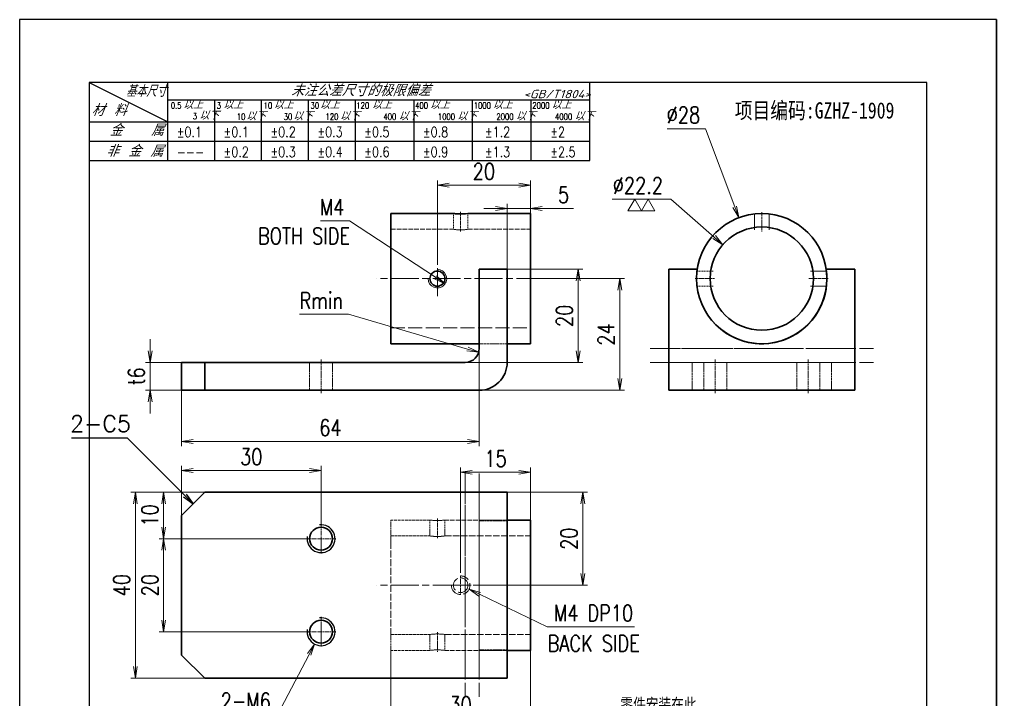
# Model space of a CAD drawing. Header units: millimetres. Extents: x 50851 to 121906, y -34238 to -12059.
# Drawn here: x 119269.3 to 119479.3, y -27221.1 to -27074.8 of the extents above; entities that cross this region are included whole.
import ezdxf
from ezdxf.enums import TextEntityAlignment as Align

# ---------------------------------------------------------------- set-up
doc = ezdxf.new("R2010")
doc.units = ezdxf.units.MM
doc.header["$PDMODE"] = 35
doc.linetypes.add('AM_ISO02W050x2', pattern=[3.75, 3, -0.75])
doc.linetypes.add('AM_ISO08W050x2', pattern=[9, 6, -0.75, 1.5, -0.75])
for name, color, linetype, lineweight in [('DIM', 3, 'Continuous', 20), ('DRAWING', 7, 'Continuous', 35), ('中心线', 2, 'AM_ISO08W050x2', 18), ('图框', 7, 'Continuous', 15), ('标注线', 3, 'Continuous', 25), ('细实线', 3, 'Continuous', 18), ('虚线', 1, 'AM_ISO02W050x2', 18)]:
    doc.layers.add(name, color=color, linetype=linetype, lineweight=lineweight)
doc.layers.add('图\\M+19E79\\M+195B6\\M+18E9A', color=7, linetype='Continuous')
doc.styles.add('DIM', font='romans.shx', dxfattribs={"width": 0.8, "bigfont": 'bigfont.shx'})
doc.styles.add('GB', font='gbeitc.shx', dxfattribs={"bigfont": 'gbcbig.shx'})
doc.styles.add('国标', font='simfang.ttf', dxfattribs={"width": 0.8})
doc.dimstyles.new('DEH 1-1', dxfattribs={"dimtxt": 3.5, "dimasz": 2.5, "dimexe": 1, "dimexo": 0, "dimgap": 1.2, "dimtad": 3, "dimzin": 9, "dimdsep": 46, "dimtxsty": 'DIM', "dimblk": 'OPEN', "dimcen": 0, "dimclrd": 3, "dimclre": 3, "dimclrt": 2, "dimazin": 2, "dimtfac": 0.5, "dimtmove": 0, "dimatfit": 3, "dimldrblk": 'OPEN', "dimfxl": 0, "dimtolj": 2, "dimlwd": 13, "dimlwe": 13, "dimarcsym": 0})
doc.dimstyles.new('DEH 1-1$0', dxfattribs={"dimtxt": 3.5, "dimasz": 2.5, "dimexe": 1, "dimexo": 0, "dimgap": 1.2, "dimtad": 3, "dimzin": 9, "dimdsep": 46, "dimtxsty": 'DIM', "dimblk": 'OPEN', "dimcen": 0, "dimclrd": 256, "dimclre": 256, "dimclrt": 2, "dimazin": 2, "dimtfac": 0.5, "dimtmove": 0, "dimatfit": 3, "dimldrblk": 'OPEN', "dimfxl": 0, "dimtolj": 2, "dimlwd": 13, "dimlwe": 13, "dimarcsym": 0})
doc.dimstyles.new('DEH 1-1$3', dxfattribs={"dimtxt": 3.5, "dimasz": 2.5, "dimexe": 1, "dimexo": 0, "dimgap": 1.2, "dimtad": 3, "dimtoh": 1, "dimdsep": 46, "dimtxsty": 'DIM', "dimblk": 'OPEN', "dimcen": 0, "dimclrd": 3, "dimclre": 3, "dimclrt": 2, "dimazin": 2, "dimtfac": 0.5, "dimtofl": 0, "dimtmove": 0, "dimatfit": 3, "dimldrblk": 'OPEN', "dimfxl": 0, "dimtolj": 2, "dimlwd": 13, "dimlwe": 13, "dimarcsym": 0})
doc.dimstyles.new('DEH 1-1$4', dxfattribs={"dimtxt": 3.5, "dimasz": 2.5, "dimexe": 1, "dimexo": 0, "dimgap": 1.2, "dimtad": 3, "dimtih": 1, "dimtoh": 1, "dimzin": 9, "dimdsep": 46, "dimtxsty": 'DIM', "dimblk": 'OPEN', "dimcen": 0, "dimclrd": 3, "dimclre": 3, "dimclrt": 2, "dimazin": 2, "dimtfac": 0.5, "dimtofl": 0, "dimtmove": 0, "dimatfit": 3, "dimldrblk": 'OPEN', "dimfxl": 0, "dimtolj": 2, "dimlwd": 13, "dimlwe": 13, "dimarcsym": 0})

# ---------------------------------------------------------------- blocks, each defined once
blk = doc.blocks.new('DEH A4')
at = {"layer": 'Defpoints', "linetype": 'Continuous'}
for p, q in [((0, 297), (0, 0)), ((210, 297), (0, 297)), ((210, 0), (210, 297)), ((210, 297), (210, 0))]:
    blk.add_line(p, q, dxfattribs=at)
at = {"layer": '图\\M+19E79\\M+195B6\\M+18E9A', "linetype": 'Continuous'}
for p, q in [((15, 283.5), (15, 13.5)), ((195, 283.5), (15, 283.5)), ((195, 13.5), (195, 283.5))]:
    blk.add_line(p, q, dxfattribs=at)
at = {"layer": '图\\M+19E79\\M+195B6\\M+18E9A', "color": 9}
for p, q in [((15, 283.5), (31.88, 275.04)), ((31.88, 266.7), (31.88, 283.5)), ((122.6, 266.7), (122.6, 283.5)), ((31.88, 279.72), (122.6, 279.72)), ((41.96, 266.7), (41.96, 279.72)), ((52.04, 266.7), (52.04, 279.72)), ((62.12, 266.7), (62.12, 279.72)), ((72.2, 266.7), (72.2, 279.72)), ((84.8, 266.7), (84.8, 279.72)), ((97.4, 266.7), (97.4, 279.72)), ((110, 266.7), (110, 279.72)), ((15, 275.04), (122.6, 275.04)), ((15, 270.87), (122.6, 270.87)), ((15, 266.7), (122.6, 266.7))]:
    blk.add_line(p, q, dxfattribs=at)
for s, height, style, width, p in [('基本尺寸', 2.52, 'GB', 1.2, (22.84, 280.38)), ('未注公差尺寸的极限偏差', 2.52, 'GB', 1.5, (58.32, 280.52)), ('<GB/T1804>', 1.8, 'GB', 1.3, (108.29, 280.09)), ('以上', 1.62, 'GB', 1.3, (35.15, 277.8)), ('以上', 1.62, 'GB', 1.3, (43.76, 277.8)), ('以上', 1.62, 'GB', 1.3, (54.6, 277.8)), ('以上', 1.62, 'GB', 1.3, (64.53, 277.8)), ('以上', 1.62, 'GB', 1.3, (75.72, 277.8)), ('以上', 1.62, 'GB', 1.3, (88.19, 277.8)), ('以上', 1.62, 'GB', 1.3, (101.67, 277.8)), ('以上', 1.62, 'GB', 1.3, (114.31, 277.8)), ('材 料', 2.52, 'GB', 1.5, (15.42, 276.27)), ('0.5', 1.35, 'DIM', 0.7, (32.54, 277.85)), ('以下', 1.62, 'GB', 1.3, (38.61, 275.51)), ('3', 1.35, 'DIM', 0.8, (42.39, 277.85)), ('10', 1.35, 'DIM', 0.8, (52.47, 277.85)), ('30', 1.35, 'DIM', 0.8, (62.55, 277.85)), ('120', 1.35, 'DIM', 0.8, (72.39, 277.85)), ('400', 1.35, 'DIM', 0.8, (85.03, 277.85)), ('1000', 1.35, 'DIM', 0.8, (97.63, 277.85)), ('2000', 1.35, 'DIM', 0.8, (110.23, 277.85)), ('3', 1.35, 'DIM', 0.8, (37.24, 275.56)), ('10', 1.35, 'DIM', 0.8, (46.7, 275.42)), ('以下', 1.62, 'GB', 1.3, (48.69, 275.37)), ('30', 1.35, 'DIM', 0.8, (56.78, 275.42)), ('以下', 1.62, 'GB', 1.3, (58.77, 275.37)), ('120', 1.35, 'DIM', 0.8, (65.77, 275.42)), ('以下', 1.62, 'GB', 1.3, (68.85, 275.37)), ('400', 1.35, 'DIM', 0.8, (78.21, 275.42)), ('以下', 1.62, 'GB', 1.3, (81.45, 275.37)), ('1000', 1.35, 'DIM', 0.8, (89.92, 275.42)), ('以下', 1.62, 'GB', 1.3, (94.05, 275.37)), ('2000', 1.35, 'DIM', 0.8, (102.5, 275.42)), ('以下', 1.62, 'GB', 1.3, (106.65, 275.37)), ('4000', 1.35, 'DIM', 0.8, (115.1, 275.42)), ('以下', 1.62, 'GB', 1.3, (119.25, 275.37)), ('金   属', 2.52, 'GB', 1.5, (19.33, 271.98)), ('\\M+1817D0.1', 2.205, 'DIM', 0.8, (33.78, 271.73)), ('\\M+1817D0.1', 2.205, 'DIM', 0.8, (43.86, 271.73)), ('\\M+1817D0.2', 2.205, 'DIM', 0.8, (53.94, 271.73)), ('\\M+1817D0.3', 2.205, 'DIM', 0.8, (64.02, 271.73)), ('\\M+1817D0.5', 2.205, 'DIM', 0.8, (74.1, 271.73)), ('\\M+1817D0.8', 2.205, 'DIM', 0.8, (86.7, 271.73)), ('\\M+1817D1.2', 2.205, 'DIM', 0.8, (100.02, 271.73)), ('\\M+1817D2', 2.205, 'DIM', 0.8, (114.09, 271.73)), ('非 金 属', 2.52, 'GB', 1.5, (18.53, 267.49)), ('\\M+1817D0.2', 2.205, 'DIM', 0.8, (43.86, 267.44)), ('\\M+1817D0.3', 2.205, 'DIM', 0.8, (53.94, 267.44)), ('\\M+1817D0.4', 2.205, 'DIM', 0.8, (64.02, 267.44)), ('\\M+1817D0.6', 2.205, 'DIM', 0.8, (74.1, 267.44)), ('\\M+1817D0.9', 2.205, 'DIM', 0.8, (86.7, 267.44)), ('\\M+1817D1.3', 2.205, 'DIM', 0.8, (100.02, 267.44)), ('\\M+1817D2.5', 2.205, 'DIM', 0.8, (114.09, 267.44)), ('---', 2.205, 'DIM', 0.8, (33.78, 267.44))]:
    blk.add_text(s, height=height, dxfattribs=dict(at, style=style, width=width)).set_placement(p)
blk = doc.blocks.new('_Open')
at = {"color": 0, "linetype": 'ByBlock', "lineweight": -2}
for p, q in [((-1, 0.167), (0, 0)), ((-1, -0.167), (0, 0)), ((0, 0), (-1, 0))]:
    blk.add_line(p, q, dxfattribs=at)
blk = doc.blocks.new('*D33')
at = {"layer": 'Defpoints', "color": 0, "transparency": 16777216}
for p in [(119368.12, -27145.45), (119304.12, -27148.45), (119368.12, -27165.44)]:
    blk.add_point(p, dxfattribs=at)
at = {"layer": 'DIM', "lineweight": 13, "transparency": 16777216}
for p, q in [((119368.12, -27145.45), (119368.12, -27166.44)), ((119304.12, -27148.45), (119304.12, -27166.44)), ((119306.62, -27165.44), (119365.62, -27165.44))]:
    blk.add_line(p, q, dxfattribs=at)
at = {"layer": 'DIM', "lineweight": 13, "transparency": 16777216, "xscale": 2.5, "yscale": 2.5, "zscale": 2.5, "rotation": 180}
blk.add_blockref('_Open', (119304.12, -27165.44), dxfattribs=at)
at = {"layer": 'DIM', "lineweight": 13, "transparency": 16777216, "xscale": 2.5, "yscale": 2.5, "zscale": 2.5}
blk.add_blockref('_Open', (119368.12, -27165.44), dxfattribs=at)
at = {"layer": 'DIM', "color": 2, "transparency": 16777216, "insert": (119336.12, -27162.49), "char_height": 3.5, "attachment_point": 5, "style": 'DIM'}
blk.add_mtext('\\A2;64', dxfattribs=at)
blk = doc.blocks.new('*D34')
at = {"layer": 'Defpoints', "color": 0, "transparency": 16777216}
for p in [(119374.12, -27128.45), (119363.14, -27148.45), (119389.37, -27148.45)]:
    blk.add_point(p, dxfattribs=at)
at = {"layer": 'DIM', "lineweight": 13, "transparency": 16777216}
for p, q in [((119374.12, -27128.45), (119390.37, -27128.45)), ((119389.37, -27130.95), (119389.37, -27145.95)), ((119363.14, -27148.45), (119390.37, -27148.45))]:
    blk.add_line(p, q, dxfattribs=at)
at = {"layer": 'DIM', "lineweight": 13, "transparency": 16777216, "xscale": 2.5, "yscale": 2.5, "zscale": 2.5}
for p, rotation in [((119389.37, -27128.45), 90), ((119389.37, -27148.45), 270)]:
    blk.add_blockref('_Open', p, dxfattribs=dict(at, rotation=rotation))
at = {"layer": 'DIM', "color": 2, "transparency": 16777216, "insert": (119386.42, -27138.45), "char_height": 3.5, "attachment_point": 5, "rotation": 90, "style": 'DIM'}
blk.add_mtext('\\A2;20', dxfattribs=at)
blk = doc.blocks.new('*D35')
at = {"layer": 'Defpoints', "color": 0, "transparency": 16777216}
for p in [(119374.12, -27115.39), (119379.12, -27116.45), (119374.12, -27128.45)]:
    blk.add_point(p, dxfattribs=at)
at = {"layer": 'DIM', "lineweight": 13, "transparency": 16777216}
for p, q in [((119374.12, -27128.45), (119374.12, -27114.39)), ((119379.12, -27116.45), (119379.12, -27114.39)), ((119371.62, -27115.39), (119369.12, -27115.39)), ((119374.12, -27115.39), (119379.12, -27115.39)), ((119381.62, -27115.39), (119388.39, -27115.39))]:
    blk.add_line(p, q, dxfattribs=at)
at = {"layer": 'DIM', "lineweight": 13, "transparency": 16777216, "xscale": 2.5, "yscale": 2.5, "zscale": 2.5}
blk.add_blockref('_Open', (119374.12, -27115.39), dxfattribs=at)
at = {"layer": 'DIM', "lineweight": 13, "transparency": 16777216, "xscale": 2.5, "yscale": 2.5, "zscale": 2.5, "rotation": 180}
blk.add_blockref('_Open', (119379.12, -27115.39), dxfattribs=at)
at = {"layer": 'DIM', "color": 2, "transparency": 16777216, "insert": (119386.26, -27112.44), "char_height": 3.5, "attachment_point": 5, "style": 'DIM'}
blk.add_mtext('\\A2;5', dxfattribs=at)
blk = doc.blocks.new('*D36')
at = {"layer": 'Defpoints', "color": 0, "transparency": 16777216}
for p in [(119349.12, -27210.35), (119379.12, -27210.35), (119349.12, -27225)]:
    blk.add_point(p, dxfattribs=at)
at = {"layer": 'DIM', "lineweight": 13, "transparency": 16777216}
for p, q in [((119349.12, -27210.35), (119349.12, -27226)), ((119379.12, -27210.35), (119379.12, -27226)), ((119376.62, -27225), (119351.62, -27225))]:
    blk.add_line(p, q, dxfattribs=at)
at = {"layer": 'DIM', "lineweight": 13, "transparency": 16777216, "xscale": 2.5, "yscale": 2.5, "zscale": 2.5, "rotation": 180}
blk.add_blockref('_Open', (119349.12, -27225), dxfattribs=at)
at = {"layer": 'DIM', "lineweight": 13, "transparency": 16777216, "xscale": 2.5, "yscale": 2.5, "zscale": 2.5}
blk.add_blockref('_Open', (119379.12, -27225), dxfattribs=at)
at = {"layer": 'DIM', "color": 2, "transparency": 16777216, "insert": (119364.12, -27222.05), "char_height": 3.5, "attachment_point": 5, "style": 'DIM'}
blk.add_mtext('\\A2;30', dxfattribs=at)
blk = doc.blocks.new('*D37')
at = {"layer": 'Defpoints', "color": 0, "transparency": 16777216}
for p in [(119297.38, -27148.45), (119304.12, -27148.45), (119304.12, -27154.45)]:
    blk.add_point(p, dxfattribs=at)
at = {"layer": 'DIM', "lineweight": 13, "transparency": 16777216}
for p, q in [((119297.38, -27145.95), (119297.38, -27143.45)), ((119304.12, -27148.45), (119296.38, -27148.45)), ((119297.38, -27154.45), (119297.38, -27148.45)), ((119304.12, -27154.45), (119296.38, -27154.45)), ((119297.38, -27156.95), (119297.38, -27159.45))]:
    blk.add_line(p, q, dxfattribs=at)
at = {"layer": 'DIM', "lineweight": 13, "transparency": 16777216, "xscale": 2.5, "yscale": 2.5, "zscale": 2.5}
for p, rotation in [((119297.38, -27148.45), 270), ((119297.38, -27154.45), 90)]:
    blk.add_blockref('_Open', p, dxfattribs=dict(at, rotation=rotation))
at = {"layer": 'DIM', "color": 2, "transparency": 16777216, "insert": (119294.43, -27151.45), "char_height": 3.5, "attachment_point": 5, "rotation": 90, "style": 'DIM'}
blk.add_mtext('\\A2;{\\Fromans,bigfont|c134;t}6', dxfattribs=at)
blk = doc.blocks.new('*D38')
at = {"layer": 'Defpoints', "color": 0, "transparency": 16777216}
for p in [(119365.12, -27145.45), (119368, -27146.29)]:
    blk.add_point(p, dxfattribs=at)
at = {"layer": 'DIM', "color": 3, "lineweight": 13, "transparency": 16777216}
for p, q in [((119329.51, -27138.11), (119340.04, -27138.11)), ((119340.04, -27138.11), (119365.6, -27145.59))]:
    blk.add_line(p, q, dxfattribs=at)
at = {"layer": 'DIM', "color": 3, "lineweight": 13, "transparency": 16777216, "xscale": 2.5, "yscale": 2.5, "zscale": 2.5, "rotation": 343.6924196539987}
blk.add_blockref('_Open', (119368, -27146.29), dxfattribs=at)
at = {"layer": 'DIM', "color": 2, "transparency": 16777216, "insert": (119334.17, -27135.16), "char_height": 3.5, "attachment_point": 5, "style": 'DIM'}
blk.add_mtext('\\A2;{\\Fromans,bigfont|c134;Rmin}', dxfattribs=at)
blk = doc.blocks.new('*D39')
at = {"layer": 'Defpoints', "color": 0, "transparency": 16777216}
for p in [(119382.12, -27130.45), (119398.33, -27130.45), (119365.98, -27154.45)]:
    blk.add_point(p, dxfattribs=at)
at = {"layer": 'DIM', "lineweight": 13, "transparency": 16777216}
for p, q in [((119382.12, -27130.45), (119399.33, -27130.45)), ((119398.33, -27151.95), (119398.33, -27132.95)), ((119365.98, -27154.45), (119399.33, -27154.45))]:
    blk.add_line(p, q, dxfattribs=at)
at = {"layer": 'DIM', "lineweight": 13, "transparency": 16777216, "xscale": 2.5, "yscale": 2.5, "zscale": 2.5}
for p, rotation in [((119398.33, -27130.45), 90), ((119398.33, -27154.45), 270)]:
    blk.add_blockref('_Open', p, dxfattribs=dict(at, rotation=rotation))
at = {"layer": 'DIM', "color": 2, "transparency": 16777216, "insert": (119395.38, -27142.45), "char_height": 3.5, "attachment_point": 5, "rotation": 90, "style": 'DIM'}
blk.add_mtext('\\A2;24', dxfattribs=at)
blk = doc.blocks.new('*D40')
at = {"layer": 'Defpoints', "color": 0, "transparency": 16777216}
for p in [(119357.45, -27129.35), (119360.79, -27131.54)]:
    blk.add_point(p, dxfattribs=at)
at = {"layer": 'DIM', "color": 3, "lineweight": 13, "transparency": 16777216}
for p, q in [((119333.97, -27118.04), (119340.24, -27118.04)), ((119340.24, -27118.04), (119358.71, -27130.17))]:
    blk.add_line(p, q, dxfattribs=at)
at = {"layer": 'DIM', "color": 3, "lineweight": 13, "transparency": 16777216, "xscale": 2.5, "yscale": 2.5, "zscale": 2.5, "rotation": 326.6897934732548}
blk.add_blockref('_Open', (119360.79, -27131.54), dxfattribs=at)
at = {"layer": 'DIM', "color": 2, "transparency": 16777216, "insert": (119336.5, -27115.09), "char_height": 3.5, "attachment_point": 5, "style": 'DIM'}
blk.add_mtext('\\A2;M4', dxfattribs=at)
blk = doc.blocks.new('*D41')
at = {"layer": 'Defpoints', "color": 0, "transparency": 16777216}
for p in [(119359.12, -27110.36), (119379.12, -27116.45), (119359.12, -27127.06)]:
    blk.add_point(p, dxfattribs=at)
at = {"layer": 'DIM', "lineweight": 13, "transparency": 16777216}
for p, q in [((119359.12, -27127.06), (119359.12, -27109.36)), ((119376.62, -27110.36), (119361.62, -27110.36)), ((119379.12, -27116.45), (119379.12, -27109.36))]:
    blk.add_line(p, q, dxfattribs=at)
at = {"layer": 'DIM', "lineweight": 13, "transparency": 16777216, "xscale": 2.5, "yscale": 2.5, "zscale": 2.5, "rotation": 180}
blk.add_blockref('_Open', (119359.12, -27110.36), dxfattribs=at)
at = {"layer": 'DIM', "lineweight": 13, "transparency": 16777216, "xscale": 2.5, "yscale": 2.5, "zscale": 2.5}
blk.add_blockref('_Open', (119379.12, -27110.36), dxfattribs=at)
at = {"layer": 'DIM', "color": 2, "transparency": 16777216, "insert": (119369.12, -27107.41), "char_height": 3.5, "attachment_point": 5, "style": 'DIM'}
blk.add_mtext('\\A2;20', dxfattribs=at)
blk = doc.blocks.new('*D42')
at = {"layer": 'Defpoints', "color": 0, "transparency": 16777216}
for p in [(119309.12, -27176.35), (119294.2, -27216.35), (119309.12, -27216.35)]:
    blk.add_point(p, dxfattribs=at)
at = {"layer": 'DIM', "lineweight": 13, "transparency": 16777216}
for p, q in [((119309.12, -27176.35), (119293.2, -27176.35)), ((119294.2, -27178.85), (119294.2, -27213.85)), ((119309.12, -27216.35), (119293.2, -27216.35))]:
    blk.add_line(p, q, dxfattribs=at)
at = {"layer": 'DIM', "lineweight": 13, "transparency": 16777216, "xscale": 2.5, "yscale": 2.5, "zscale": 2.5}
for p, rotation in [((119294.2, -27176.35), 90), ((119294.2, -27216.35), 270)]:
    blk.add_blockref('_Open', p, dxfattribs=dict(at, rotation=rotation))
at = {"layer": 'DIM', "color": 2, "transparency": 16777216, "insert": (119291.25, -27196.35), "char_height": 3.5, "attachment_point": 5, "rotation": 90, "style": 'DIM'}
blk.add_mtext('\\A2;40', dxfattribs=at)
blk = doc.blocks.new('*D43')
at = {"layer": 'Defpoints', "color": 0, "transparency": 16777216}
for p in [(119309.12, -27176.35), (119300.28, -27186.35), (119330.93, -27186.35)]:
    blk.add_point(p, dxfattribs=at)
at = {"layer": 'DIM', "lineweight": 13, "transparency": 16777216}
for p, q in [((119309.12, -27176.35), (119299.28, -27176.35)), ((119300.28, -27178.85), (119300.28, -27183.85)), ((119330.93, -27186.35), (119299.28, -27186.35))]:
    blk.add_line(p, q, dxfattribs=at)
at = {"layer": 'DIM', "lineweight": 13, "transparency": 16777216, "xscale": 2.5, "yscale": 2.5, "zscale": 2.5}
for p, rotation in [((119300.28, -27176.35), 90), ((119300.28, -27186.35), 270)]:
    blk.add_blockref('_Open', p, dxfattribs=dict(at, rotation=rotation))
at = {"layer": 'DIM', "color": 2, "transparency": 16777216, "insert": (119297.33, -27181.35), "char_height": 3.5, "attachment_point": 5, "rotation": 90, "style": 'DIM'}
blk.add_mtext('\\A2;10', dxfattribs=at)
blk = doc.blocks.new('*D44')
at = {"layer": 'Defpoints', "color": 0, "transparency": 16777216}
for p in [(119330.93, -27186.35), (119300.28, -27206.35), (119330.93, -27206.35)]:
    blk.add_point(p, dxfattribs=at)
at = {"layer": 'DIM', "lineweight": 13, "transparency": 16777216}
for p, q in [((119330.93, -27186.35), (119299.28, -27186.35)), ((119300.28, -27188.85), (119300.28, -27203.85)), ((119330.93, -27206.35), (119299.28, -27206.35))]:
    blk.add_line(p, q, dxfattribs=at)
at = {"layer": 'DIM', "lineweight": 13, "transparency": 16777216, "xscale": 2.5, "yscale": 2.5, "zscale": 2.5}
for p, rotation in [((119300.28, -27186.35), 90), ((119300.28, -27206.35), 270)]:
    blk.add_blockref('_Open', p, dxfattribs=dict(at, rotation=rotation))
at = {"layer": 'DIM', "color": 2, "transparency": 16777216, "insert": (119297.33, -27196.35), "char_height": 3.5, "attachment_point": 5, "rotation": 90, "style": 'DIM'}
blk.add_mtext('\\A2;20', dxfattribs=at)
blk = doc.blocks.new('*D45')
at = {"layer": 'Defpoints', "color": 0, "transparency": 16777216}
for p in [(119334.12, -27171.69), (119304.12, -27181.35), (119334.12, -27183.15)]:
    blk.add_point(p, dxfattribs=at)
at = {"layer": 'DIM', "lineweight": 13, "transparency": 16777216}
for p, q in [((119304.12, -27181.35), (119304.12, -27170.69)), ((119306.62, -27171.69), (119331.62, -27171.69)), ((119334.12, -27183.15), (119334.12, -27170.69))]:
    blk.add_line(p, q, dxfattribs=at)
at = {"layer": 'DIM', "lineweight": 13, "transparency": 16777216, "xscale": 2.5, "yscale": 2.5, "zscale": 2.5, "rotation": 180}
blk.add_blockref('_Open', (119304.12, -27171.69), dxfattribs=at)
at = {"layer": 'DIM', "lineweight": 13, "transparency": 16777216, "xscale": 2.5, "yscale": 2.5, "zscale": 2.5}
blk.add_blockref('_Open', (119334.12, -27171.69), dxfattribs=at)
at = {"layer": 'DIM', "color": 2, "transparency": 16777216, "insert": (119319.12, -27168.74), "char_height": 3.5, "attachment_point": 5, "style": 'DIM'}
blk.add_mtext('\\A2;30', dxfattribs=at)
blk = doc.blocks.new('*D46')
at = {"layer": 'Defpoints', "color": 0, "transparency": 16777216}
for p in [(119364.12, -27172.08), (119379.12, -27182.35), (119364.12, -27193.66)]:
    blk.add_point(p, dxfattribs=at)
at = {"layer": 'DIM', "lineweight": 13, "transparency": 16777216}
for p, q in [((119364.12, -27193.66), (119364.12, -27171.08)), ((119379.12, -27182.35), (119379.12, -27171.08)), ((119376.62, -27172.08), (119366.62, -27172.08))]:
    blk.add_line(p, q, dxfattribs=at)
at = {"layer": 'DIM', "lineweight": 13, "transparency": 16777216, "xscale": 2.5, "yscale": 2.5, "zscale": 2.5, "rotation": 180}
blk.add_blockref('_Open', (119364.12, -27172.08), dxfattribs=at)
at = {"layer": 'DIM', "lineweight": 13, "transparency": 16777216, "xscale": 2.5, "yscale": 2.5, "zscale": 2.5}
blk.add_blockref('_Open', (119379.12, -27172.08), dxfattribs=at)
at = {"layer": 'DIM', "color": 2, "transparency": 16777216, "insert": (119371.62, -27169.13), "char_height": 3.5, "attachment_point": 5, "style": 'DIM'}
blk.add_mtext('\\A2;15', dxfattribs=at)
blk = doc.blocks.new('*D47')
at = {"layer": 'Defpoints', "color": 0, "transparency": 16777216}
for p in [(119374.12, -27176.35), (119366.81, -27196.35), (119390.37, -27196.35)]:
    blk.add_point(p, dxfattribs=at)
at = {"layer": 'DIM', "lineweight": 13, "transparency": 16777216}
for p, q in [((119374.12, -27176.35), (119391.37, -27176.35)), ((119390.37, -27178.85), (119390.37, -27193.85)), ((119366.81, -27196.35), (119391.37, -27196.35))]:
    blk.add_line(p, q, dxfattribs=at)
at = {"layer": 'DIM', "lineweight": 13, "transparency": 16777216, "xscale": 2.5, "yscale": 2.5, "zscale": 2.5}
for p, rotation in [((119390.37, -27176.35), 90), ((119390.37, -27196.35), 270)]:
    blk.add_blockref('_Open', p, dxfattribs=dict(at, rotation=rotation))
at = {"layer": 'DIM', "color": 2, "transparency": 16777216, "insert": (119387.42, -27186.35), "char_height": 3.5, "attachment_point": 5, "rotation": 90, "style": 'DIM'}
blk.add_mtext('\\A2;20', dxfattribs=at)
blk = doc.blocks.new('*D48')
at = {"layer": 'Defpoints', "color": 0, "transparency": 16777216}
for p in [(119335.52, -27203.69), (119332.73, -27209)]:
    blk.add_point(p, dxfattribs=at)
at = {"layer": 'DIM', "color": 3, "lineweight": 13, "transparency": 16777216}
for p, q in [((119324.73, -27224.2), (119331.56, -27211.22)), ((119312.33, -27224.2), (119324.73, -27224.2))]:
    blk.add_line(p, q, dxfattribs=at)
at = {"layer": 'DIM', "color": 3, "lineweight": 13, "transparency": 16777216, "xscale": 2.5, "yscale": 2.5, "zscale": 2.5, "rotation": 62.24867377121567}
blk.add_blockref('_Open', (119332.73, -27209), dxfattribs=at)
at = {"layer": 'DIM', "color": 2, "transparency": 16777216, "insert": (119317.93, -27221.25), "char_height": 3.5, "attachment_point": 5, "style": 'DIM'}
blk.add_mtext('\\A2;2-M6', dxfattribs=at)
blk = doc.blocks.new('*D49')
at = {"layer": 'Defpoints', "color": 0, "transparency": 16777216}
for p in [(119362.32, -27195.48), (119365.93, -27197.22)]:
    blk.add_point(p, dxfattribs=at)
at = {"layer": 'DIM', "color": 3, "lineweight": 13, "transparency": 16777216}
for p, q in [((119382.73, -27205.28), (119368.18, -27198.3)), ((119401.47, -27205.28), (119382.73, -27205.28))]:
    blk.add_line(p, q, dxfattribs=at)
at = {"layer": 'DIM', "color": 3, "lineweight": 13, "transparency": 16777216, "xscale": 2.5, "yscale": 2.5, "zscale": 2.5, "rotation": 154.3479895414435}
blk.add_blockref('_Open', (119365.93, -27197.22), dxfattribs=at)
at = {"layer": 'DIM', "color": 2, "transparency": 16777216, "insert": (119392.7, -27202.33), "char_height": 3.5, "attachment_point": 5, "style": 'DIM'}
blk.add_mtext('\\A2;M4{\\Fromans,bigfont|c134; DP10}', dxfattribs=at)
blk = doc.blocks.new('*D50')
at = {"layer": 'Defpoints', "color": 0, "transparency": 16777216}
for p in [(119423.93, -27117.34), (119433.78, -27143.55)]:
    blk.add_point(p, dxfattribs=at)
at = {"layer": 'DIM', "color": 3, "lineweight": 13, "transparency": 16777216}
for p, q in [((119408.48, -27098.23), (119416.75, -27098.23)), ((119416.75, -27098.23), (119423.05, -27115))]:
    blk.add_line(p, q, dxfattribs=at)
at = {"layer": 'DIM', "color": 3, "lineweight": 13, "transparency": 16777216, "xscale": 2.5, "yscale": 2.5, "zscale": 2.5, "rotation": 290.5972586261265}
blk.add_blockref('_Open', (119423.93, -27117.34), dxfattribs=at)
at = {"layer": 'DIM', "color": 2, "transparency": 16777216, "insert": (119412.01, -27095.28), "char_height": 3.5, "attachment_point": 5, "style": 'DIM'}
blk.add_mtext('\\A2;∅28', dxfattribs=at)
blk = doc.blocks.new('*D51')
at = {"layer": 'Defpoints', "color": 0, "transparency": 16777216}
for p in [(119420.49, -27123.15), (119437.22, -27137.74)]:
    blk.add_point(p, dxfattribs=at)
at = {"layer": 'DIM', "color": 3, "lineweight": 13, "transparency": 16777216}
for p, q in [((119396.69, -27113.39), (119409.27, -27113.39)), ((119409.27, -27113.39), (119418.6, -27121.51))]:
    blk.add_line(p, q, dxfattribs=at)
at = {"layer": 'DIM', "color": 3, "lineweight": 13, "transparency": 16777216, "xscale": 2.5, "yscale": 2.5, "zscale": 2.5, "rotation": 318.9373318034182}
blk.add_blockref('_Open', (119420.49, -27123.15), dxfattribs=at)
at = {"layer": 'DIM', "color": 2, "transparency": 16777216, "insert": (119402.22, -27110.44), "char_height": 3.5, "attachment_point": 5, "style": 'DIM'}
blk.add_mtext('\\A2;∅22.2', dxfattribs=at)
blk = doc.blocks.new('FINISHER_2')
at = {"layer": 'DIM'}
for p, q in [((-1.44, 0), (-2.89, 2.5)), ((-2.89, 2.5), (0, 2.5)), ((0, 2.5), (-1.44, 0)), ((0, 2.5), (2.89, 2.5)), ((1.44, 0), (0, 2.5)), ((2.89, 2.5), (1.44, 0))]:
    blk.add_line(p, q, dxfattribs=at)
blk = doc.blocks.new('CHAMFER_DIM_LS1')
at = {"layer": '标注线', "color": 8}
blk.add_line((0, 20), (-8.49, 28.49), dxfattribs=at)
at = {"color": 2, "char_height": 3.5, "attachment_point": 9, "style": 'DIM'}
for insert in [(-8.27, 28.27), (-8.27, 28.27), (-8.27, 28.27), (-8.27, 25.32), (-11.2, 21.2)]:
    blk.add_mtext('\\A2;', dxfattribs=dict(at, insert=insert))
at = {"layer": '标注线', "color": 2, "style": 'DIM'}
blk.add_attdef('000', text='', height=3.5, rotation=315, dxfattribs=at).set_placement((-3.89, 24.28), align=Align.BOTTOM_CENTER)
at = {"layer": '标注线'}
blk.add_leader([(0, 0), (0, 20)], dimstyle='DEH 1-1', dxfattribs=at)

msp = doc.modelspace()

# ---------------------------------------------------------------- linework, layer by layer
at = {"color": 7, "lineweight": 35}
msp.add_circle((119428.854, -27130.446), 11.1, dxfattribs=at)
at = {"layer": 'DIM'}
msp.add_arc((119359.123, -27130.446), 2, 179.99922, 90, dxfattribs=at)
at = {"layer": 'DRAWING', "ltscale": 0.117477}
for p, q in [((119349.123, -27116.446), (119349.123, -27121.145)), ((119379.123, -27182.348), (119379.123, -27187.047))]:
    msp.add_line(p, q, dxfattribs=at)
at = {"layer": 'DRAWING', "ltscale": 0.335825}
for p, q in [((119362.556, -27116.446), (119349.123, -27116.446)), ((119379.123, -27116.446), (119365.69, -27116.446))]:
    msp.add_line(p, q, dxfattribs=at)
at = {"layer": 'DRAWING', "ltscale": 0.117474}
msp.add_line((119379.123, -27116.446), (119379.123, -27121.145), dxfattribs=at)
at = {"layer": 'DRAWING', "ltscale": 0.494119}
for p, q in [((119349.123, -27140.91), (119349.123, -27121.145)), ((119379.123, -27187.047), (119379.124, -27206.812))]:
    msp.add_line(p, q, dxfattribs=at)
at = {"layer": 'DRAWING', "ltscale": 0.494122}
msp.add_line((119379.123, -27121.145), (119379.123, -27140.91), dxfattribs=at)
at = {"layer": 'DRAWING', "ltscale": 0.425}
msp.add_line((119368.123, -27145.446), (119368.123, -27128.446), dxfattribs=at)
at = {"layer": 'DRAWING', "ltscale": 0.15}
for p, q in [((119368.123, -27128.446), (119374.123, -27128.446)), ((119304.123, -27148.446), (119304.123, -27154.446)), ((119309.123, -27148.446), (119309.123, -27154.446)), ((119408.854, -27154.446), (119408.854, -27148.446)), ((119448.854, -27154.446), (119448.854, -27148.446)), ((119368.123, -27176.348), (119374.123, -27176.348)), ((119368.124, -27216.348), (119374.124, -27216.348))]:
    msp.add_line(p, q, dxfattribs=at)
at = {"layer": 'DRAWING'}
for p, q in [((119374.123, -27128.446), (119374.123, -27148.446)), ((119408.854, -27128.446), (119408.854, -27148.446)), ((119448.854, -27128.446), (119448.854, -27148.446)), ((119365.123, -27148.446), (119309.123, -27148.446)), ((119309.123, -27154.446), (119368.123, -27154.446)), ((119448.854, -27154.446), (119408.854, -27154.446)), ((119309.123, -27176.35), (119368.123, -27176.348)), ((119374.124, -27216.348), (119374.123, -27176.348)), ((119304.124, -27211.35), (119304.123, -27181.35)), ((119309.124, -27216.35), (119368.124, -27216.348))]:
    msp.add_line(p, q, dxfattribs=at)
at = {"layer": 'DRAWING', "ltscale": 0.153589}
for p, q in [((119414.998, -27128.446), (119408.854, -27128.446)), ((119448.854, -27128.446), (119442.71, -27128.446))]:
    msp.add_line(p, q, dxfattribs=at)
at = {"layer": 'DRAWING', "ltscale": 0.088403}
for p, q in [((119349.123, -27140.91), (119349.123, -27144.446)), ((119379.123, -27140.91), (119379.123, -27144.446))]:
    msp.add_line(p, q, dxfattribs=at)
at = {"layer": 'DRAWING', "ltscale": 0.474985}
msp.add_line((119368.123, -27144.446), (119349.123, -27144.446), dxfattribs=at)
at = {"layer": 'DRAWING', "ltscale": 0.125015}
msp.add_line((119379.123, -27144.446), (119374.123, -27144.446), dxfattribs=at)
at = {"layer": 'DRAWING', "ltscale": 0.124995}
for p, q in [((119309.123, -27148.446), (119304.123, -27148.446)), ((119304.123, -27154.446), (119309.123, -27154.446))]:
    msp.add_line(p, q, dxfattribs=at)
at = {"layer": 'DRAWING', "ltscale": 0.176776}
msp.add_line((119304.123, -27181.35), (119309.123, -27176.35), dxfattribs=at)
at = {"layer": 'DRAWING', "ltscale": 0.125}
for p, q in [((119379.123, -27182.348), (119374.123, -27182.348)), ((119379.124, -27210.348), (119374.124, -27210.348))]:
    msp.add_line(p, q, dxfattribs=at)
at = {"layer": 'DRAWING', "ltscale": 0.088404}
msp.add_line((119379.124, -27210.348), (119379.124, -27206.812), dxfattribs=at)
at = {"layer": 'DRAWING', "ltscale": 0.176777}
msp.add_line((119304.124, -27211.35), (119309.124, -27216.35), dxfattribs=at)
at = {"layer": 'DRAWING'}
for centre, radius in [((119428.854, -27130.446), 14), ((119359.124, -27130.446), 1.621), ((119334.123, -27186.349), 2.459), ((119334.124, -27206.349), 2.459)]:
    msp.add_circle(centre, radius, dxfattribs=at)
for centre, radius, start, end in [((119364.138, -27102.338), 14.197, 263.60306, 267.30211), ((119364.132, -27102.413), 14.121, 263.65059, 268.79212), ((119364.123, -27102.518), 14.016, 267.33118, 276.4227), ((119428.854, -27130.446), 14, 228.36726, 8.21322), ((119365.123, -27145.446), 3, 270, 0.00007), ((119368.123, -27148.446), 6, 270, 0.00007)]:
    msp.add_arc(centre, radius, start, end, dxfattribs=at)
at = {"layer": '中心线', "ltscale": 0.10549}
msp.add_line((119364.123, -27116.094), (119364.123, -27120.314), dxfattribs=at)
at = {"layer": '中心线', "ltscale": 0.103314}
msp.add_line((119428.854, -27116.174), (119428.854, -27120.307), dxfattribs=at)
at = {"layer": '中心线'}
for p, q in [((119359.124, -27134.201), (119359.124, -27127.064)), ((119382.124, -27130.446), (119346.123, -27130.446)), ((119404.854, -27145.446), (119452.854, -27145.446)), ((119404.854, -27148.446), (119452.854, -27148.446)), ((119365.123, -27172.348), (119365.124, -27220.349)), ((119368.123, -27172.348), (119368.124, -27220.349)), ((119382.124, -27196.348), (119346.123, -27196.349))]:
    msp.add_line(p, q, dxfattribs=at)
at = {"layer": '中心线', "ltscale": 0.103973}
for p, q in [((119414.567, -27130.446), (119418.726, -27130.446)), ((119438.983, -27130.446), (119443.142, -27130.446))]:
    msp.add_line(p, q, dxfattribs=at)
at = {"layer": '中心线', "ltscale": 0.179999}
for p, q in [((119334.123, -27155.046), (119334.124, -27147.846)), ((119418.855, -27155.046), (119418.855, -27147.846)), ((119438.855, -27155.046), (119438.855, -27147.846))]:
    msp.add_line(p, q, dxfattribs=at)
at = {"layer": '中心线', "ltscale": 0.105739}
for p, q in [((119359.123, -27181.996), (119359.123, -27186.226)), ((119359.124, -27206.472), (119359.124, -27210.701))]:
    msp.add_line(p, q, dxfattribs=at)
at = {"layer": '中心线', "ltscale": 0.159802}
for p, q in [((119334.123, -27183.153), (119334.123, -27189.545)), ((119337.319, -27186.349), (119330.927, -27186.349)), ((119334.124, -27203.153), (119334.124, -27209.545))]:
    msp.add_line(p, q, dxfattribs=at)
at = {"layer": '中心线', "ltscale": 0.101855}
for p, q in [((119364.123, -27194.311), (119364.123, -27198.386)), ((119366.161, -27196.349), (119362.086, -27196.349))]:
    msp.add_line(p, q, dxfattribs=at)
at = {"layer": '中心线', "ltscale": 0.159805}
msp.add_line((119337.32, -27206.349), (119330.928, -27206.349), dxfattribs=at)
at = {"layer": '标注线'}
for centre in [(119334.124, -27186.349), (119334.124, -27206.349)]:
    msp.add_arc(centre, 3, 170.92937, 96.77395, dxfattribs=at)
at = {"layer": '细实线'}
for p, q in [((119448.854, -27148.446), (119408.854, -27148.446)), ((119368.124, -27216.348), (119368.123, -27176.348))]:
    msp.add_line(p, q, dxfattribs=at)
at = {"layer": '虚线', "ltscale": 0.000347123}
msp.add_line((119362.556, -27116.446), (119362.57, -27116.447), dxfattribs=at)
at = {"layer": '虚线', "ltscale": 0.085001}
for p, q in [((119362.556, -27116.446), (119362.556, -27119.846)), ((119365.69, -27116.446), (119365.69, -27119.846)), ((119357.502, -27182.349), (119357.502, -27185.749)), ((119360.745, -27206.949), (119360.745, -27210.349))]:
    msp.add_line(p, q, dxfattribs=at)
at = {"layer": '虚线', "ltscale": 0.085712}
for p, q in [((119427.287, -27116.534), (119427.287, -27119.962)), ((119430.421, -27116.534), (119430.421, -27119.962))]:
    msp.add_line(p, q, dxfattribs=at)
at = {"layer": '虚线', "ltscale": 0.335825}
for p, q in [((119349.123, -27119.846), (119362.556, -27119.846)), ((119365.69, -27119.846), (119379.123, -27119.846))]:
    msp.add_line(p, q, dxfattribs=at)
at = {"layer": '虚线', "ltscale": 0.085764}
for p, q in [((119414.949, -27128.825), (119418.379, -27128.825)), ((119439.33, -27128.825), (119442.76, -27128.825)), ((119414.949, -27132.067), (119418.379, -27132.067)), ((119439.33, -27132.067), (119442.76, -27132.067))]:
    msp.add_line(p, q, dxfattribs=at)
at = {"layer": '虚线'}
for p, q in [((119349.123, -27141.046), (119379.123, -27141.046)), ((119448.854, -27145.446), (119408.854, -27145.446)), ((119448.854, -27148.446), (119408.854, -27148.446)), ((119365.124, -27216.349), (119365.123, -27176.349)), ((119368.124, -27216.348), (119368.123, -27176.348))]:
    msp.add_line(p, q, dxfattribs=at)
at = {"layer": '虚线', "ltscale": 0.15}
for p, q in [((119374.123, -27144.446), (119368.123, -27144.446)), ((119374.123, -27144.446), (119368.123, -27144.446)), ((119309.124, -27148.446), (119309.124, -27154.446)), ((119331.665, -27154.446), (119331.665, -27148.446)), ((119331.665, -27154.446), (119331.665, -27148.446)), ((119336.582, -27154.446), (119336.582, -27148.446)), ((119336.582, -27154.446), (119336.582, -27148.446)), ((119413.856, -27148.446), (119413.856, -27154.446)), ((119416.397, -27154.446), (119416.397, -27148.446)), ((119421.314, -27154.446), (119421.314, -27148.446)), ((119436.397, -27154.446), (119436.397, -27148.446)), ((119441.314, -27154.446), (119441.314, -27148.446)), ((119443.856, -27148.446), (119443.856, -27154.446)), ((119374.123, -27182.348), (119368.123, -27182.348)), ((119368.123, -27182.492), (119374.123, -27182.492)), ((119368.124, -27210.205), (119374.124, -27210.205)), ((119374.124, -27210.348), (119368.124, -27210.348))]:
    msp.add_line(p, q, dxfattribs=at)
at = {"layer": '虚线', "ltscale": 3.05176e-05}
for p, q in [((119368.124, -27145.446), (119368.123, -27145.446)), ((119374.124, -27148.446), (119374.123, -27148.446))]:
    msp.add_line(p, q, dxfattribs=at)
at = {"layer": '虚线', "ltscale": 3.96729e-05}
msp.add_line((119448.856, -27154.446), (119448.854, -27154.446), dxfattribs=at)
at = {"layer": '虚线', "ltscale": 0.117476}
msp.add_line((119349.123, -27187.048), (119349.123, -27182.349), dxfattribs=at)
at = {"layer": '虚线', "ltscale": 0.209473}
msp.add_line((119357.502, -27182.349), (119349.123, -27182.349), dxfattribs=at)
at = {"layer": '虚线', "ltscale": 0.334476}
for p, q in [((119374.123, -27182.348), (119360.744, -27182.349)), ((119374.124, -27210.348), (119360.745, -27210.349))]:
    msp.add_line(p, q, dxfattribs=at)
at = {"layer": '虚线', "ltscale": 0.085}
for p, q in [((119360.744, -27182.349), (119360.744, -27185.749)), ((119357.503, -27206.949), (119357.503, -27210.349))]:
    msp.add_line(p, q, dxfattribs=at)
at = {"layer": '虚线', "ltscale": 0.209476}
for p, q in [((119349.123, -27185.749), (119357.502, -27185.749)), ((119349.124, -27206.949), (119357.503, -27206.949)), ((119357.503, -27210.349), (119349.124, -27210.349))]:
    msp.add_line(p, q, dxfattribs=at)
at = {"layer": '虚线', "ltscale": 0.459473}
msp.add_line((119360.744, -27185.749), (119379.123, -27185.748), dxfattribs=at)
at = {"layer": '虚线', "ltscale": 0.494121}
msp.add_line((119349.123, -27187.048), (119349.124, -27206.813), dxfattribs=at)
at = {"layer": '虚线', "ltscale": 0.088403}
msp.add_line((119349.124, -27206.813), (119349.124, -27210.349), dxfattribs=at)
at = {"layer": '虚线', "ltscale": 0.459479}
msp.add_line((119360.745, -27206.949), (119379.124, -27206.948), dxfattribs=at)
at = {"layer": '虚线'}
msp.add_circle((119364.123, -27196.349), 1.567, dxfattribs=at)
for centre, radius, start, end in [((119364.123, -27102.607), 13.927, 268.81018, 272.68949), ((119364.109, -27102.345), 14.189, 272.69716, 276.33864), ((119364.126, -27109.333), 10.629, 261.5117, 273.51403), ((119364.121, -27109.333), 10.629, 266.48614, 278.48843), ((119428.854, -27130.446), 14, 171.7868, 228.36726), ((119359.123, -27168.439), 14.003, 263.35553, 274.0555), ((119359.123, -27168.439), 14.004, 265.94773, 276.64766), ((119359.123, -27175.269), 10.604, 261.20866, 275.35803), ((119359.123, -27175.269), 10.604, 264.6452, 278.79455), ((119364.123, -27196.35), 2, 179.99864, 90), ((119359.124, -27217.428), 10.604, 84.64515, 98.79455), ((119359.124, -27217.428), 10.604, 81.20867, 95.35797), ((119359.124, -27224.258), 14.003, 85.94768, 96.64768), ((119359.124, -27224.258), 14.004, 83.35555, 94.05545)]:
    msp.add_arc(centre, radius, start, end, dxfattribs=at)

# ---------------------------------------------------------------- block references
at = {"layer": '图框'}
msp.add_blockref('DEH A4', (119269.301, -27371.76), dxfattribs=at)
at = {"layer": '标注线', "rotation": 180}
msp.add_blockref('FINISHER_2', (119402.981, -27113.387), dxfattribs=at)
at = {"layer": '标注线', "rotation": 44.99840760379244}
msp.add_blockref('CHAMFER_DIM_LS1', (119306.623, -27178.85), dxfattribs=at).add_auto_attribs({'000': '2-C5'})

# ---------------------------------------------------------------- texts
at = {"layer": 'DIM', "insert": (119423.042, -27092.548), "char_height": 3.5, "width": 67.49836, "attachment_point": 1, "style": 'DIM'}
msp.add_mtext('{\\fSimSun|b0|i0|c134|p2;项目编码:GZHZ-1909}', dxfattribs=at)
at = {"layer": 'DIM', "color": 2, "char_height": 3.5, "attachment_point": 7, "style": 'DIM'}
for s, insert in [('{\\Fromans,bigfont|c134;BOTH SIDE}', (119320.56, -27123.033)), ('\\A2;BACK SIDE', (119382.838, -27210.615))]:
    msp.add_mtext(s, dxfattribs=dict(at, insert=insert))
at = {"layer": '图\\M+19E79\\M+195B6\\M+18E9A', "color": 3, "style": '国标', "width": 0.8}
msp.add_text('零件安装在此', height=2.5, dxfattribs=at).set_placement((119398.463, -27223.16))

# ---------------------------------------------------------------- dimensions: what is measured, and where the dimension line sits
at = {"layer": 'DIM'}
dim = msp.add_diameter_dim_2p(p1=(119433.779, -27143.551), p2=(119423.929, -27117.341), dimstyle='DEH 1-1$3', dxfattribs=at)
dim.commit()
dim.dimension.update_dxf_attribs({"geometry": '*D50', "text_midpoint": (119412.012, -27098.227), "dimtype": 163})
dim = msp.add_linear_dim(base=(119359.123, -27110.357), p1=(119379.123, -27116.446), p2=(119359.123, -27127.064), dimstyle='DEH 1-1$0', override={"dimarcsym": 1}, dxfattribs=at)
dim.commit()
dim.dimension.update_dxf_attribs({"geometry": '*D41', "text_midpoint": (119369.123, -27107.407)})
for p1, p2, override, picture, middle in [((119437.224, -27137.737), (119420.485, -27123.154), {"dimarcsym": 1}, '*D51', (119402.222, -27113.387)), ((119357.452, -27129.348), (119360.795, -27131.544), {"dimpost": 'M<>', "dimtmove": 1, "dimarcsym": 1}, '*D40', (119340.237, -27118.035)), ((119335.52, -27203.694), (119332.726, -27209.004), {"dimpost": '2-M<>'}, '*D48', (119317.933, -27224.195))]:
    dim = msp.add_diameter_dim_2p(p1=p1, p2=p2, dimstyle='DEH 1-1$3', override=override, dxfattribs=at)
    dim.commit()
    dim.dimension.update_dxf_attribs({"geometry": picture, "text_midpoint": middle, "dimtype": 163})
dim = msp.add_linear_dim(base=(119374.123, -27115.386), p1=(119379.123, -27116.446), p2=(119374.123, -27128.446), dimstyle='DEH 1-1$0', dxfattribs=at)
dim.commit()
dim.dimension.update_dxf_attribs({"geometry": '*D35', "text_midpoint": (119386.256, -27115.386), "dimtype": 160})
for base, p1, p2, picture, middle in [((119389.369, -27148.446), (119374.123, -27128.446), (119363.144, -27148.446), '*D34', (119386.419, -27138.446)), ((119398.333, -27130.446), (119365.985, -27154.446), (119382.123, -27130.446), '*D39', (119395.383, -27142.446)), ((119294.198, -27216.349), (119309.123, -27176.349), (119309.122, -27216.349), '*D42', (119291.248, -27196.349)), ((119300.283, -27186.349), (119309.123, -27176.349), (119330.927, -27186.349), '*D43', (119297.333, -27181.349)), ((119390.365, -27196.35), (119374.123, -27176.35), (119366.81, -27196.35), '*D47', (119387.415, -27186.35)), ((119300.283, -27206.349), (119330.927, -27186.349), (119330.927, -27206.349), '*D44', (119297.333, -27196.349))]:
    dim = msp.add_linear_dim(base=base, p1=p1, p2=p2, angle=90, dimstyle='DEH 1-1$0', dxfattribs=at)
    dim.commit()
    dim.dimension.update_dxf_attribs({"geometry": picture, "text_midpoint": middle})
dim = msp.add_radius_dim(center=(119365.123, -27145.446), mpoint=(119368.003, -27146.288), text='{\\Fromans,bigfont|c134;Rmin}', dimstyle='DEH 1-1$4', override={"dimtmove": 1}, dxfattribs=at)
dim.commit()
dim.dimension.update_dxf_attribs({"geometry": '*D38', "text_midpoint": (119340.041, -27138.108), "dimtype": 164})
dim = msp.add_linear_dim(base=(119297.379, -27148.446), p1=(119304.123, -27154.446), p2=(119304.123, -27148.446), angle=90, text='{\\Fromans,bigfont|c134;t}<>', dimstyle='DEH 1-1$0', dxfattribs=at)
dim.commit()
dim.dimension.update_dxf_attribs({"geometry": '*D37', "text_midpoint": (119297.379, -27151.446), "dimtype": 160})
for base, p1, p2, picture, middle in [((119368.123, -27165.437), (119304.123, -27148.446), (119368.123, -27145.446), '*D33', (119336.123, -27162.487)), ((119334.123, -27171.687), (119304.123, -27181.349), (119334.123, -27183.153), '*D45', (119319.123, -27168.737)), ((119364.123, -27172.078), (119379.123, -27182.351), (119364.123, -27193.663), '*D46', (119371.623, -27169.128)), ((119349.123, -27224.999), (119379.123, -27210.348), (119349.123, -27210.349), '*D36', (119364.123, -27222.049))]:
    dim = msp.add_linear_dim(base=base, p1=p1, p2=p2, dimstyle='DEH 1-1$0', dxfattribs=at)
    dim.commit()
    dim.dimension.update_dxf_attribs({"geometry": picture, "text_midpoint": middle})
dim = msp.add_diameter_dim_2p(p1=(119362.32, -27195.484), p2=(119365.926, -27197.216), text='<>{\\Fromans,bigfont|c134; DP10}', dimstyle='DEH 1-1$3', override={"dimpost": 'M<>', "dimarcsym": 1}, dxfattribs=at)
dim.commit()
dim.dimension.update_dxf_attribs({"geometry": '*D49', "text_midpoint": (119392.699, -27205.284), "dimtype": 163})

doc.saveas('drawing.dxf')
